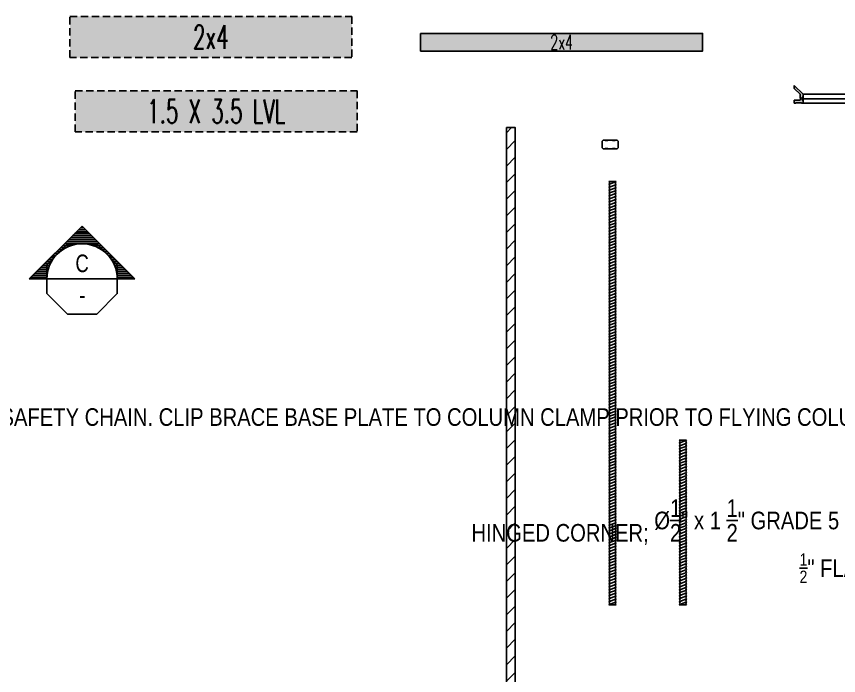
# Model space of a CAD drawing. Header units: inches. Extents: x 2832 to 8547, y -592 to 860.
# Drawn here: x 3655.6 to 3725.6, y 109.9 to 166 of the extents above; entities that cross this region are included whole.
import ezdxf
from ezdxf import colors
from ezdxf.entities.mleader import LeaderData, LeaderLine
from ezdxf.enums import TextEntityAlignment as Align
from ezdxf.math import Vec2, Vec3

# ---------------------------------------------------------------- set-up
doc = ezdxf.new("R2010")
doc.units = ezdxf.units.IN
doc.header["$LTSCALE"] = 5
doc.header["$MEASUREMENT"] = 0
doc.set_wipeout_variables(frame=1)
doc.linetypes.add('HIDDEN', pattern=[0.375, 0.25, -0.125])
for name, color, linetype in [('FORM', 5, 'Continuous'), ('NOTES', 5, 'Continuous'), ('PLYA', 4, 'Continuous')]:
    doc.layers.add(name, color=color, linetype=linetype)
doc.layers.add('SHADE', color=23, linetype='Continuous', transparency=0.5)
doc.styles.add('Arial Narrow', font='ARIALN.TTF', dxfattribs={"height": 1.5})
doc.styles.add('S', font='arial.ttf', dxfattribs={"height": 2})
doc.styles.add('S Variable', font='simplex.shx', dxfattribs={"width": 0.625})

# ---------------------------------------------------------------- blocks, each defined once
blk = doc.blocks.new('*U831')
at = {"layer": 'SHADE'}
h = blk.add_hatch(color=256, dxfattribs=at)
h.dxf.hatch_style = 1
h.paths.add_polyline_path([(0, 0), (24, 0), (24, -3.5), (0, -3.5)])
at = {"color": 0, "linetype": 'HIDDEN', "ltscale": 0.5}
blk.add_lwpolyline([(0, 0), (24, 0), (24, -3.5), (0, -3.5)], close=True, dxfattribs=at)
at = {"color": 0, "insert": (12, -1.75), "char_height": 2, "width": 16.29268, "attachment_point": 5, "style": 'S Variable'}
blk.add_mtext('2x4', dxfattribs=at)
blk = doc.blocks.new('*U830')
at = {"layer": 'SHADE'}
h = blk.add_hatch(color=256, dxfattribs=at)
h.dxf.hatch_style = 1
h.paths.add_polyline_path([(0, 0), (24, 0), (24, -1.5), (0, -1.5)])
at = {"color": 0, "ltscale": 0.5}
blk.add_lwpolyline([(0, 0), (24, 0), (24, -1.5), (0, -1.5)], close=True, dxfattribs=at)
at = {"color": 0, "insert": (12, -0.75), "char_height": 1.25, "width": 16.29268, "attachment_point": 5, "style": 'S Variable'}
blk.add_mtext('2x4', dxfattribs=at)
blk = doc.blocks.new('*U788')
at = {"layer": 'PLYA', "transparency": 33554687}
h = blk.add_hatch(dxfattribs=at)
h.set_pattern_fill('ANSI31', color=50, scale=8)
h.paths.add_polyline_path([(0, 48), (0, 0), (0.75, 0), (0.75, 48)])
at = {"layer": 'PLYA'}
blk.add_lwpolyline([(0, 48), (0, 0), (0.75, 0), (0.75, 48)], close=True, dxfattribs=at)
blk = doc.blocks.new('VBA_COIL_ROD')
at = {"color": 0}
for p, q in [((-0.312, 36), (0.312, 36)), ((-0.312, 35.75), (0.312, 36)), ((-0.312, 35.5), (0.312, 35.75)), ((-0.312, 35.25), (0.312, 35.5)), ((-0.312, 35), (0.312, 35.25)), ((-0.312, 34.75), (0.312, 35)), ((-0.312, 34.5), (0.312, 34.75)), ((-0.312, 34.25), (0.312, 34.5)), ((-0.312, 34), (0.312, 34.25)), ((-0.312, 33.75), (0.312, 34)), ((-0.312, 33.5), (0.312, 33.75)), ((-0.312, 33.25), (0.312, 33.5)), ((-0.312, 33), (0.312, 33.25)), ((-0.312, 32.75), (0.312, 33)), ((-0.312, 32.5), (0.312, 32.75)), ((-0.312, 32.25), (0.312, 32.5)), ((-0.312, 32), (0.312, 32.25)), ((-0.312, 31.75), (0.312, 32)), ((-0.312, 31.5), (0.312, 31.75)), ((-0.312, 31.25), (0.312, 31.5)), ((-0.312, 31), (0.312, 31.25)), ((-0.312, 30.75), (0.312, 31)), ((-0.312, 30.5), (0.312, 30.75)), ((-0.312, 30.25), (0.312, 30.5)), ((-0.312, 30), (0.312, 30.25)), ((-0.312, 29.75), (0.312, 30)), ((-0.312, 29.5), (0.312, 29.75)), ((-0.312, 29.25), (0.312, 29.5)), ((-0.312, 29), (0.312, 29.25)), ((-0.312, 28.75), (0.312, 29)), ((-0.312, 28.5), (0.312, 28.75)), ((-0.312, 28.25), (0.312, 28.5)), ((-0.312, 28), (0.312, 28.25)), ((-0.312, 27.75), (0.312, 28)), ((-0.312, 27.5), (0.312, 27.75)), ((-0.312, 27.25), (0.312, 27.5)), ((-0.312, 27), (0.312, 27.25)), ((-0.312, 26.75), (0.312, 27)), ((-0.312, 26.5), (0.312, 26.75)), ((-0.312, 26.25), (0.312, 26.5)), ((-0.312, 26), (0.312, 26.25)), ((-0.312, 25.75), (0.312, 26)), ((-0.312, 25.5), (0.312, 25.75)), ((-0.312, 25.25), (0.312, 25.5)), ((-0.312, 25), (0.312, 25.25)), ((-0.312, 24.75), (0.312, 25)), ((-0.312, 24.5), (0.312, 24.75)), ((-0.312, 24.25), (0.312, 24.5)), ((-0.312, 24), (0.312, 24.25)), ((-0.312, 23.75), (0.312, 24)), ((-0.312, 23.5), (0.312, 23.75)), ((-0.312, 23.25), (0.312, 23.5)), ((-0.312, 23), (0.312, 23.25)), ((-0.312, 22.75), (0.312, 23)), ((-0.312, 22.5), (0.312, 22.75)), ((-0.312, 22.25), (0.312, 22.5)), ((-0.312, 22), (0.312, 22.25)), ((-0.312, 21.75), (0.312, 22)), ((-0.312, 21.5), (0.312, 21.75)), ((-0.312, 21.25), (0.312, 21.5)), ((-0.312, 21), (0.312, 21.25)), ((-0.312, 20.75), (0.312, 21)), ((-0.312, 20.5), (0.312, 20.75)), ((-0.312, 20.25), (0.312, 20.5)), ((-0.312, 20), (0.312, 20.25)), ((-0.312, 19.75), (0.312, 20)), ((-0.312, 19.5), (0.312, 19.75)), ((-0.312, 19.25), (0.312, 19.5)), ((-0.312, 19), (0.312, 19.25)), ((-0.312, 18.75), (0.312, 19)), ((-0.312, 18.5), (0.312, 18.75)), ((-0.312, 18.25), (0.312, 18.5)), ((-0.312, 18), (0.312, 18.25)), ((-0.312, 17.75), (0.312, 18)), ((-0.312, 17.5), (0.312, 17.75)), ((-0.312, 17.25), (0.312, 17.5)), ((-0.312, 17), (0.312, 17.25)), ((-0.312, 16.75), (0.312, 17)), ((-0.312, 16.5), (0.312, 16.75)), ((-0.312, 16.25), (0.312, 16.5)), ((-0.312, 16), (0.312, 16.25)), ((-0.312, 15.75), (0.312, 16)), ((-0.312, 15.5), (0.312, 15.75)), ((-0.312, 15.25), (0.312, 15.5)), ((-0.312, 15), (0.312, 15.25)), ((-0.312, 14.75), (0.312, 15)), ((-0.312, 14.5), (0.312, 14.75)), ((-0.312, 14.25), (0.312, 14.5)), ((-0.312, 14), (0.312, 14.25)), ((-0.312, 13.75), (0.312, 14)), ((-0.312, 13.5), (0.312, 13.75)), ((-0.312, 13.25), (0.312, 13.5)), ((-0.312, 13), (0.312, 13.25)), ((-0.312, 12.75), (0.312, 13)), ((-0.312, 12.5), (0.312, 12.75)), ((-0.312, 12.25), (0.312, 12.5)), ((-0.312, 12), (0.312, 12.25)), ((-0.312, 11.75), (0.312, 12)), ((-0.312, 11.5), (0.312, 11.75)), ((-0.312, 11.25), (0.312, 11.5)), ((-0.312, 11), (0.312, 11.25)), ((-0.312, 10.75), (0.312, 11)), ((-0.312, 10.5), (0.312, 10.75)), ((-0.312, 10.25), (0.312, 10.5)), ((-0.312, 10), (0.312, 10.25)), ((-0.312, 9.75), (0.312, 10)), ((-0.312, 9.5), (0.312, 9.75)), ((-0.312, 9.25), (0.312, 9.5)), ((-0.312, 9), (0.312, 9.25)), ((-0.312, 8.75), (0.312, 9)), ((-0.312, 8.5), (0.312, 8.75)), ((-0.312, 8.25), (0.312, 8.5)), ((-0.312, 8), (0.312, 8.25)), ((-0.312, 7.75), (0.312, 8)), ((-0.312, 7.5), (0.312, 7.75)), ((-0.312, 7.25), (0.312, 7.5)), ((-0.312, 7), (0.312, 7.25)), ((-0.312, 6.75), (0.312, 7)), ((-0.312, 6.5), (0.312, 6.75)), ((-0.312, 6.25), (0.312, 6.5)), ((-0.312, 6), (0.312, 6.25)), ((-0.312, 5.75), (0.312, 6)), ((-0.312, 5.5), (0.312, 5.75)), ((-0.312, 5.25), (0.312, 5.5)), ((-0.312, 5), (0.312, 5.25)), ((-0.312, 4.75), (0.312, 5)), ((-0.312, 4.5), (0.312, 4.75)), ((-0.312, 4.25), (0.312, 4.5)), ((-0.312, 4), (0.312, 4.25)), ((-0.312, 3.75), (0.312, 4)), ((-0.312, 3.5), (0.312, 3.75)), ((-0.312, 3.25), (0.312, 3.5)), ((-0.312, 3), (0.312, 3.25)), ((-0.312, 2.75), (0.312, 3)), ((-0.312, 2.5), (0.312, 2.75)), ((-0.312, 2.25), (0.312, 2.5)), ((-0.312, 2), (0.312, 2.25)), ((-0.312, 1.75), (0.312, 2)), ((-0.312, 1.5), (0.312, 1.75)), ((-0.312, 1.25), (0.312, 1.5)), ((-0.312, 1), (0.312, 1.25)), ((-0.312, 0.75), (0.312, 1)), ((-0.312, 0.5), (0.312, 0.75)), ((-0.312, 0.25), (0.312, 0.5)), ((-0.312, 0), (0.312, 0.25)), ((-0.312, 0), (0.312, 0))]:
    blk.add_line(p, q, dxfattribs=at)
for centre, start, end in [((-0.402, 35.875), 305.57983, 54.42017), ((-0.402, 35.625), 305.57983, 54.42017), ((0.402, 35.875), 125.57983, 234.42017), ((0.402, 35.625), 125.57983, 234.42017), ((-0.402, 35.375), 305.57983, 54.42017), ((-0.402, 35.125), 305.57983, 54.42017), ((-0.402, 34.875), 305.57983, 54.42017), ((0.402, 35.375), 125.57983, 234.42017), ((0.402, 35.125), 125.57983, 234.42017), ((0.402, 34.875), 125.57983, 234.42017), ((-0.402, 34.625), 305.57983, 54.42017), ((-0.402, 34.375), 305.57983, 54.42017), ((0.402, 34.625), 125.57983, 234.42017), ((0.402, 34.375), 125.57983, 234.42017), ((-0.402, 34.125), 305.57983, 54.42017), ((-0.402, 33.875), 305.57983, 54.42017), ((-0.402, 33.625), 305.57983, 54.42017), ((0.402, 34.125), 125.57983, 234.42017), ((0.402, 33.875), 125.57983, 234.42017), ((0.402, 33.625), 125.57983, 234.42017), ((-0.402, 33.375), 305.57983, 54.42017), ((-0.402, 33.125), 305.57983, 54.42017), ((-0.402, 32.875), 305.57983, 54.42017), ((0.402, 33.375), 125.57983, 234.42017), ((0.402, 33.125), 125.57983, 234.42017), ((0.402, 32.875), 125.57983, 234.42017), ((-0.402, 32.625), 305.57983, 54.42017), ((-0.402, 32.375), 305.57983, 54.42017), ((-0.402, 32.125), 305.57983, 54.42017), ((0.402, 32.625), 125.57983, 234.42017), ((0.402, 32.375), 125.57983, 234.42017), ((0.402, 32.125), 125.57983, 234.42017), ((-0.402, 31.875), 305.57983, 54.42017), ((-0.402, 31.625), 305.57983, 54.42017), ((-0.402, 31.375), 305.57983, 54.42017), ((0.402, 31.875), 125.57983, 234.42017), ((0.402, 31.625), 125.57983, 234.42017), ((0.402, 31.375), 125.57983, 234.42017), ((-0.402, 31.125), 305.57983, 54.42017), ((-0.402, 30.875), 305.57983, 54.42017), ((0.402, 31.125), 125.57983, 234.42017), ((0.402, 30.875), 125.57983, 234.42017), ((-0.402, 30.625), 305.57983, 54.42017), ((-0.402, 30.375), 305.57983, 54.42017), ((-0.402, 30.125), 305.57983, 54.42017), ((0.402, 30.625), 125.57983, 234.42017), ((0.402, 30.375), 125.57983, 234.42017), ((0.402, 30.125), 125.57983, 234.42017), ((-0.402, 29.875), 305.57983, 54.42017), ((-0.402, 29.625), 305.57983, 54.42017), ((-0.402, 29.375), 305.57983, 54.42017), ((0.402, 29.875), 125.57983, 234.42017), ((0.402, 29.625), 125.57983, 234.42017), ((0.402, 29.375), 125.57983, 234.42017), ((-0.402, 29.125), 305.57983, 54.42017), ((-0.402, 28.875), 305.57983, 54.42017), ((-0.402, 28.625), 305.57983, 54.42017), ((0.402, 29.125), 125.57983, 234.42017), ((0.402, 28.875), 125.57983, 234.42017), ((0.402, 28.625), 125.57983, 234.42017), ((-0.402, 28.375), 305.57983, 54.42017), ((-0.402, 28.125), 305.57983, 54.42017), ((-0.402, 27.875), 305.57983, 54.42017), ((0.402, 28.375), 125.57983, 234.42017), ((0.402, 28.125), 125.57983, 234.42017), ((0.402, 27.875), 125.57983, 234.42017), ((-0.402, 27.625), 305.57983, 54.42017), ((-0.402, 27.375), 305.57983, 54.42017), ((0.402, 27.625), 125.57983, 234.42017), ((0.402, 27.375), 125.57983, 234.42017), ((-0.402, 27.125), 305.57983, 54.42017), ((-0.402, 26.875), 305.57983, 54.42017), ((-0.402, 26.625), 305.57983, 54.42017), ((0.402, 27.125), 125.57983, 234.42017), ((0.402, 26.875), 125.57983, 234.42017), ((0.402, 26.625), 125.57983, 234.42017), ((-0.402, 26.375), 305.57983, 54.42017), ((-0.402, 26.125), 305.57983, 54.42017), ((-0.402, 25.875), 305.57983, 54.42017), ((0.402, 26.375), 125.57983, 234.42017), ((0.402, 26.125), 125.57983, 234.42017), ((0.402, 25.875), 125.57983, 234.42017), ((-0.402, 25.625), 305.57983, 54.42017), ((-0.402, 25.375), 305.57983, 54.42017), ((-0.402, 25.125), 305.57983, 54.42017), ((0.402, 25.625), 125.57983, 234.42017), ((0.402, 25.375), 125.57983, 234.42017), ((0.402, 25.125), 125.57983, 234.42017), ((-0.402, 24.875), 305.57983, 54.42017), ((-0.402, 24.625), 305.57983, 54.42017), ((-0.402, 24.375), 305.57983, 54.42017), ((0.402, 24.875), 125.57983, 234.42017), ((0.402, 24.625), 125.57983, 234.42017), ((0.402, 24.375), 125.57983, 234.42017), ((-0.402, 24.125), 305.57983, 54.42017), ((-0.402, 23.875), 305.57983, 54.42017), ((0.402, 24.125), 125.57983, 234.42017), ((0.402, 23.875), 125.57983, 234.42017), ((-0.402, 23.625), 305.57983, 54.42017), ((-0.402, 23.375), 305.57983, 54.42017), ((-0.402, 23.125), 305.57983, 54.42017), ((0.402, 23.625), 125.57983, 234.42017), ((0.402, 23.375), 125.57983, 234.42017), ((0.402, 23.125), 125.57983, 234.42017), ((-0.402, 22.875), 305.57983, 54.42017), ((-0.402, 22.625), 305.57983, 54.42017), ((-0.402, 22.375), 305.57983, 54.42017), ((0.402, 22.875), 125.57983, 234.42017), ((0.402, 22.625), 125.57983, 234.42017), ((0.402, 22.375), 125.57983, 234.42017), ((-0.402, 22.125), 305.57983, 54.42017), ((-0.402, 21.875), 305.57983, 54.42017), ((-0.402, 21.625), 305.57983, 54.42017), ((0.402, 22.125), 125.57983, 234.42017), ((0.402, 21.875), 125.57983, 234.42017), ((0.402, 21.625), 125.57983, 234.42017), ((-0.402, 21.375), 305.57983, 54.42017), ((-0.402, 21.125), 305.57983, 54.42017), ((-0.402, 20.875), 305.57983, 54.42017), ((0.402, 21.375), 125.57983, 234.42017), ((0.402, 21.125), 125.57983, 234.42017), ((0.402, 20.875), 125.57983, 234.42017), ((-0.402, 20.625), 305.57983, 54.42017), ((-0.402, 20.375), 305.57983, 54.42017), ((0.402, 20.625), 125.57983, 234.42017), ((0.402, 20.375), 125.57983, 234.42017), ((-0.402, 20.125), 305.57983, 54.42017), ((-0.402, 19.875), 305.57983, 54.42017), ((-0.402, 19.625), 305.57983, 54.42017), ((0.402, 20.125), 125.57983, 234.42017), ((0.402, 19.875), 125.57983, 234.42017), ((0.402, 19.625), 125.57983, 234.42017), ((-0.402, 19.375), 305.57983, 54.42017), ((-0.402, 19.125), 305.57983, 54.42017), ((-0.402, 18.875), 305.57983, 54.42017), ((0.402, 19.375), 125.57983, 234.42017), ((0.402, 19.125), 125.57983, 234.42017), ((0.402, 18.875), 125.57983, 234.42017), ((-0.402, 18.625), 305.57983, 54.42017), ((-0.402, 18.375), 305.57983, 54.42017), ((-0.402, 18.125), 305.57983, 54.42017), ((0.402, 18.625), 125.57983, 234.42017), ((0.402, 18.375), 125.57983, 234.42017), ((0.402, 18.125), 125.57983, 234.42017), ((-0.402, 17.875), 305.57983, 54.42017), ((-0.402, 17.625), 305.57983, 54.42017), ((-0.402, 17.375), 305.57983, 54.42017), ((0.402, 17.875), 125.57983, 234.42017), ((0.402, 17.625), 125.57983, 234.42017), ((0.402, 17.375), 125.57983, 234.42017), ((-0.402, 17.125), 305.57983, 54.42017), ((-0.402, 16.875), 305.57983, 54.42017), ((0.402, 17.125), 125.57983, 234.42017), ((0.402, 16.875), 125.57983, 234.42017), ((-0.402, 16.625), 305.57983, 54.42017), ((-0.402, 16.375), 305.57983, 54.42017), ((-0.402, 16.125), 305.57983, 54.42017), ((0.402, 16.625), 125.57983, 234.42017), ((0.402, 16.375), 125.57983, 234.42017), ((0.402, 16.125), 125.57983, 234.42017), ((-0.402, 15.875), 305.57983, 54.42017), ((-0.402, 15.625), 305.57983, 54.42017), ((-0.402, 15.375), 305.57983, 54.42017), ((0.402, 15.875), 125.57983, 234.42017), ((0.402, 15.625), 125.57983, 234.42017), ((0.402, 15.375), 125.57983, 234.42017), ((-0.402, 15.125), 305.57983, 54.42017), ((-0.402, 14.875), 305.57983, 54.42017), ((-0.402, 14.625), 305.57983, 54.42017), ((0.402, 15.125), 125.57983, 234.42017), ((0.402, 14.875), 125.57983, 234.42017), ((0.402, 14.625), 125.57983, 234.42017), ((-0.402, 14.375), 305.57983, 54.42017), ((-0.402, 14.125), 305.57983, 54.42017), ((-0.402, 13.875), 305.57983, 54.42017), ((0.402, 14.375), 125.57983, 234.42017), ((0.402, 14.125), 125.57983, 234.42017), ((0.402, 13.875), 125.57983, 234.42017), ((-0.402, 13.625), 305.57983, 54.42017), ((-0.402, 13.375), 305.57983, 54.42017), ((0.402, 13.625), 125.57983, 234.42017), ((0.402, 13.375), 125.57983, 234.42017), ((-0.402, 13.125), 305.57983, 54.42017), ((-0.402, 12.875), 305.57983, 54.42017), ((-0.402, 12.625), 305.57983, 54.42017), ((0.402, 13.125), 125.57983, 234.42017), ((0.402, 12.875), 125.57983, 234.42017), ((0.402, 12.625), 125.57983, 234.42017), ((-0.402, 12.375), 305.57983, 54.42017), ((-0.402, 12.125), 305.57983, 54.42017), ((-0.402, 11.875), 305.57983, 54.42017), ((0.402, 12.375), 125.57983, 234.42017), ((0.402, 12.125), 125.57983, 234.42017), ((0.402, 11.875), 125.57983, 234.42017), ((-0.402, 11.625), 305.57983, 54.42017), ((-0.402, 11.375), 305.57983, 54.42017), ((-0.402, 11.125), 305.57983, 54.42017), ((0.402, 11.625), 125.57983, 234.42017), ((0.402, 11.375), 125.57983, 234.42017), ((0.402, 11.125), 125.57983, 234.42017), ((-0.402, 10.875), 305.57983, 54.42017), ((-0.402, 10.625), 305.57983, 54.42017), ((-0.402, 10.375), 305.57983, 54.42017), ((0.402, 10.875), 125.57983, 234.42017), ((0.402, 10.625), 125.57983, 234.42017), ((0.402, 10.375), 125.57983, 234.42017), ((-0.402, 10.125), 305.57983, 54.42017), ((-0.402, 9.875), 305.57983, 54.42017), ((0.402, 10.125), 125.57983, 234.42017), ((0.402, 9.875), 125.57983, 234.42017), ((-0.402, 9.625), 305.57983, 54.42017), ((-0.402, 9.375), 305.57983, 54.42017), ((-0.402, 9.125), 305.57983, 54.42017), ((0.402, 9.625), 125.57983, 234.42017), ((0.402, 9.375), 125.57983, 234.42017), ((0.402, 9.125), 125.57983, 234.42017), ((-0.402, 8.875), 305.57983, 54.42017), ((-0.402, 8.625), 305.57983, 54.42017), ((-0.402, 8.375), 305.57983, 54.42017), ((0.402, 8.875), 125.57983, 234.42017), ((0.402, 8.625), 125.57983, 234.42017), ((0.402, 8.375), 125.57983, 234.42017), ((-0.402, 8.125), 305.57983, 54.42017), ((-0.402, 7.875), 305.57983, 54.42017), ((-0.402, 7.625), 305.57983, 54.42017), ((0.402, 8.125), 125.57983, 234.42017), ((0.402, 7.875), 125.57983, 234.42017), ((0.402, 7.625), 125.57983, 234.42017), ((-0.402, 7.375), 305.57983, 54.42017), ((-0.402, 7.125), 305.57983, 54.42017), ((-0.402, 6.875), 305.57983, 54.42017), ((0.402, 7.375), 125.57983, 234.42017), ((0.402, 7.125), 125.57983, 234.42017), ((0.402, 6.875), 125.57983, 234.42017), ((-0.402, 6.625), 305.57983, 54.42017), ((-0.402, 6.375), 305.57983, 54.42017), ((0.402, 6.625), 125.57983, 234.42017), ((0.402, 6.375), 125.57983, 234.42017), ((-0.402, 6.125), 305.57983, 54.42017), ((-0.402, 5.875), 305.57983, 54.42017), ((-0.402, 5.625), 305.57983, 54.42017), ((0.402, 6.125), 125.57983, 234.42017), ((0.402, 5.875), 125.57983, 234.42017), ((0.402, 5.625), 125.57983, 234.42017), ((-0.402, 5.375), 305.57983, 54.42017), ((-0.402, 5.125), 305.57983, 54.42017), ((-0.402, 4.875), 305.57983, 54.42017), ((0.402, 5.375), 125.57983, 234.42017), ((0.402, 5.125), 125.57983, 234.42017), ((0.402, 4.875), 125.57983, 234.42017), ((-0.402, 4.625), 305.57983, 54.42017), ((-0.402, 4.375), 305.57983, 54.42017), ((-0.402, 4.125), 305.57983, 54.42017), ((0.402, 4.625), 125.57983, 234.42017), ((0.402, 4.375), 125.57983, 234.42017), ((0.402, 4.125), 125.57983, 234.42017), ((-0.402, 3.875), 305.57983, 54.42017), ((-0.402, 3.625), 305.57983, 54.42017), ((-0.402, 3.375), 305.57983, 54.42017), ((0.402, 3.875), 125.57983, 234.42017), ((0.402, 3.625), 125.57983, 234.42017), ((0.402, 3.375), 125.57983, 234.42017), ((-0.402, 3.125), 305.57983, 54.42017), ((-0.402, 2.875), 305.57983, 54.42017), ((0.402, 3.125), 125.57983, 234.42017), ((0.402, 2.875), 125.57983, 234.42017), ((-0.402, 2.625), 305.57983, 54.42017), ((-0.402, 2.375), 305.57983, 54.42017), ((-0.402, 2.125), 305.57983, 54.42017), ((0.402, 2.625), 125.57983, 234.42017), ((0.402, 2.375), 125.57983, 234.42017), ((0.402, 2.125), 125.57983, 234.42017), ((-0.402, 1.875), 305.57983, 54.42017), ((-0.402, 1.625), 305.57983, 54.42017), ((-0.402, 1.375), 305.57983, 54.42017), ((0.402, 1.875), 125.57983, 234.42017), ((0.402, 1.625), 125.57983, 234.42017), ((0.402, 1.375), 125.57983, 234.42017), ((-0.402, 1.125), 305.57983, 54.42017), ((-0.402, 0.875), 305.57983, 54.42017), ((-0.402, 0.625), 305.57983, 54.42017), ((0.402, 1.125), 125.57983, 234.42017), ((0.402, 0.875), 125.57983, 234.42017), ((0.402, 0.625), 125.57983, 234.42017), ((-0.402, 0.375), 305.57983, 54.42017), ((-0.402, 0.125), 305.57983, 54.42017), ((0.402, 0.375), 125.57983, 234.42017), ((0.402, 0.125), 125.57983, 234.42017)]:
    blk.add_arc(centre, 0.154, start, end, dxfattribs=at)
blk = doc.blocks.new('VBA_ELEV_C')
at = {"layer": 'NOTES'}
for p, q in [((-4.492, 0), (-0.001, 4.491)), ((0.131, 4.359), (-0.133, 4.359)), ((-0.001, 4.491), (4.49, 0)), ((0.969, 3.521), (-0.971, 3.521)), ((0.802, 3.689), (-0.803, 3.689)), ((0.634, 3.856), (-0.636, 3.856)), ((0.466, 4.024), (-0.468, 4.024)), ((0.299, 4.192), (-0.3, 4.192)), ((0.299, 4.192), (-0.3, 4.192)), ((-0.917, 2.85), (-1.642, 2.85)), ((1.472, 3.018), (-1.474, 3.018)), ((1.305, 3.186), (-1.306, 3.186)), ((1.137, 3.353), (-1.139, 3.353)), ((1.64, 2.85), (0.916, 2.85)), ((-2.053, 2.18), (-2.312, 2.18)), ((-1.859, 2.347), (-2.144, 2.347)), ((-1.625, 2.515), (-1.977, 2.515)), ((-1.33, 2.683), (-1.809, 2.683)), ((1.808, 2.683), (1.329, 2.683)), ((1.975, 2.515), (1.624, 2.515)), ((2.143, 2.347), (1.858, 2.347)), ((2.311, 2.18), (2.052, 2.18)), ((-2.587, 1.509), (-2.983, 1.509)), ((-2.481, 1.677), (-2.815, 1.677)), ((-2.359, 1.844), (-2.647, 1.844)), ((-2.218, 2.012), (-2.48, 2.012)), ((2.478, 2.012), (2.216, 2.012)), ((2.646, 1.844), (2.358, 1.844)), ((2.814, 1.677), (2.48, 1.677)), ((2.981, 1.509), (2.585, 1.509)), ((-2.875, 0.838), (-3.653, 0.838)), ((-2.821, 1.006), (-3.486, 1.006)), ((-2.755, 1.174), (-3.318, 1.174)), ((-2.678, 1.341), (-3.15, 1.341)), ((3.149, 1.341), (2.676, 1.341)), ((3.317, 1.174), (2.754, 1.174)), ((3.484, 1.006), (2.819, 1.006)), ((3.652, 0.838), (2.873, 0.838)), ((-2.995, 0), (-4.492, 0)), ((-2.99, 0.168), (-4.324, 0.168)), ((-2.976, 0.335), (-4.156, 0.335)), ((-2.952, 0.503), (-3.989, 0.503)), ((-2.919, 0.671), (-3.821, 0.671)), ((3.82, 0.671), (2.917, 0.671)), ((3.987, 0.503), (2.951, 0.503)), ((4.155, 0.335), (2.974, 0.335)), ((4.323, 0.168), (2.988, 0.168)), ((4.49, 0), (2.993, 0))]:
    blk.add_line(p, q, dxfattribs=at)
blk.add_arc((-0.003, 0), 2.996, 0, 180, dxfattribs=at)
at = {"layer": 'PLYA'}
blk.add_line((-3.02, 0), (3.02, 0), dxfattribs=at)
blk.add_lwpolyline([(2.996, 1.241), (1.241, 2.996), (-1.241, 2.996), (-2.996, 1.241), (-2.996, -1.241), (-1.241, -2.996), (1.241, -2.996), (2.996, -1.241)], close=True, dxfattribs=at)
at = {"layer": 'PLYA', "style": 'S', "width": 0.75}
for s, p in [('C', (0, 1.331)), ('-', (0.018, -1.374))]:
    blk.add_text(s, height=1.497, dxfattribs=at).set_placement(p, align=Align.MIDDLE)
blk = doc.blocks.new('*U832')
at = {"layer": 'SHADE'}
h = blk.add_hatch(color=256, dxfattribs=at)
h.dxf.hatch_style = 1
h.paths.add_polyline_path([(0, 0), (24, 0), (24, -3.5), (0, -3.5)])
at = {"color": 0, "linetype": 'HIDDEN', "ltscale": 0.5}
blk.add_lwpolyline([(0, 0), (24, 0), (24, -3.5), (0, -3.5)], close=True, dxfattribs=at)
at = {"color": 0, "insert": (12, -1.75), "char_height": 2, "width": 22.33461, "attachment_point": 5, "style": 'S Variable'}
blk.add_mtext('1.5 X 3.5 LVL', dxfattribs=at)
blk = doc.blocks.new('VBA_NUT_5-8')
at = {"color": 0}
for p, q in [((-0.688, 0.654), (-0.688, 0.096)), ((0.688, 0.096), (0.688, 0.654))]:
    blk.add_line(p, q, dxfattribs=at)
at = {"color": 0, "ltscale": 0.2}
blk.add_wipeout([(-0.313, 0.75), (-0.313, 0), (0.312, 0), (0.312, 0.75)], dxfattribs=at)
at = {"color": 0}
for p, q in [((-0.591, 0.75), (-0.688, 0.654)), ((0.591, 0.75), (-0.591, 0.75)), ((0.591, 0.75), (0.688, 0.654)), ((-0.688, 0.096), (-0.591, 0)), ((-0.591, 0), (0.591, 0)), ((0.688, 0.096), (0.591, 0))]:
    blk.add_line(p, q, dxfattribs=at)
for centre, start, end in [((-0.313, 1.382), 249.57029, 290.42971), ((0.312, 1.383), 249.57029, 290.42971), ((-0.313, -0.635), 69.57029, 110.42971), ((0.312, -0.633), 69.57029, 110.42971)]:
    blk.add_arc(centre, 0.676, start, end, dxfattribs=at)
blk = doc.blocks.new('*U803')
at = {"layer": 'FORM'}
h = blk.add_hatch(color=256, dxfattribs=at)
h.dxf.hatch_style = 1
h.paths.add_polyline_path([(-0.25, 0.75), (-0.75, 1.25), (-0.75, 1.5), (0, 0.75), (0, 0.5), (-0.062, 0.5), (-0.062, 0.25), (0, 0.25), (0, 0), (-0.125, 0), (-0.125, 0.031), (-0.625, 0.031), (-0.625, 0), (-0.75, 0), (-0.75, 0.25), (-0.25, 0.25), (-0.25, 0.313), (-0.188, 0.375), (-0.25, 0.438)])
for p, q in [((-0.75, 1.5), (0, 0.75)), ((-0.75, 1.5), (-0.75, 1.25)), ((-0.75, 1.25), (-0.25, 0.75)), ((-0.25, 0.438), (-0.25, 0.75)), ((0, 0.5), (0, 0.75)), ((-0.75, 0), (-0.75, 0.25)), ((-0.75, 0.25), (-0.25, 0.25)), ((-0.625, 0), (-0.75, 0)), ((-0.125, 0.031), (-0.625, 0.031)), ((-0.625, 0.031), (-0.625, 0)), ((-0.188, 0.375), (-0.25, 0.438)), ((-0.188, 0.375), (-0.25, 0.313)), ((-0.25, 0.25), (-0.25, 0.313)), ((-0.125, 0.031), (-0.125, 0)), ((0, 0), (-0.125, 0)), ((-0.062, 0.25), (-0.062, 0.5)), ((-0.062, 0.5), (0, 0.5)), ((-0.062, 0.25), (0, 0.25)), ((0, 0), (0, 0.25))]:
    blk.add_line(p, q, dxfattribs=at)
at = {"layer": 'PLYA', "linetype": 'ByBlock'}
for p, q in [((0, 0.75), (12, 0.75)), ((0, 0.375), (12, 0.375)), ((0, 0), (12, 0))]:
    blk.add_line(p, q, dxfattribs=at)
at = {"layer": 'PLYA'}
for p, q in [((0, 0.75), (0, 0)), ((12, 0.75), (12, 0))]:
    blk.add_line(p, q, dxfattribs=at)
blk = doc.blocks.new('VBA_COIL_ROD_14')
at = {"color": 0}
for p, q in [((-0.312, 13.75), (0.312, 14)), ((-0.312, 14), (0.312, 14)), ((-0.312, 13.5), (0.312, 13.75)), ((-0.312, 13.25), (0.312, 13.5)), ((-0.312, 13), (0.312, 13.25)), ((-0.312, 12.75), (0.312, 13)), ((-0.312, 12.5), (0.312, 12.75)), ((-0.312, 12.25), (0.312, 12.5)), ((-0.312, 12), (0.312, 12.25)), ((-0.312, 11.75), (0.312, 12)), ((-0.312, 11.5), (0.312, 11.75)), ((-0.312, 11.25), (0.312, 11.5)), ((-0.312, 11), (0.312, 11.25)), ((-0.312, 10.75), (0.312, 11)), ((-0.312, 10.5), (0.312, 10.75)), ((-0.312, 10.25), (0.312, 10.5)), ((-0.312, 10), (0.312, 10.25)), ((-0.312, 9.75), (0.312, 10)), ((-0.312, 9.5), (0.312, 9.75)), ((-0.312, 9.25), (0.312, 9.5)), ((-0.312, 9), (0.312, 9.25)), ((-0.312, 8.75), (0.312, 9)), ((-0.312, 8.5), (0.312, 8.75)), ((-0.312, 8.25), (0.312, 8.5)), ((-0.312, 8), (0.312, 8.25)), ((-0.312, 7.75), (0.312, 8)), ((-0.312, 7.5), (0.312, 7.75)), ((-0.312, 7.25), (0.312, 7.5)), ((-0.312, 7), (0.312, 7.25)), ((-0.312, 6.75), (0.312, 7)), ((-0.312, 6.5), (0.312, 6.75)), ((-0.312, 6.25), (0.312, 6.5)), ((-0.312, 6), (0.312, 6.25)), ((-0.312, 5.75), (0.312, 6)), ((-0.312, 5.5), (0.312, 5.75)), ((-0.312, 5.25), (0.312, 5.5)), ((-0.312, 5), (0.312, 5.25)), ((-0.312, 4.75), (0.312, 5)), ((-0.312, 4.5), (0.312, 4.75)), ((-0.312, 4.25), (0.312, 4.5)), ((-0.312, 4), (0.312, 4.25)), ((-0.312, 3.75), (0.312, 4)), ((-0.312, 3.5), (0.312, 3.75)), ((-0.312, 3.25), (0.312, 3.5)), ((-0.312, 3), (0.312, 3.25)), ((-0.312, 2.75), (0.312, 3)), ((-0.312, 2.5), (0.312, 2.75)), ((-0.312, 2.25), (0.312, 2.5)), ((-0.312, 2), (0.312, 2.25)), ((-0.312, 1.75), (0.312, 2)), ((-0.312, 1.5), (0.312, 1.75)), ((-0.312, 1.25), (0.312, 1.5)), ((-0.312, 1), (0.312, 1.25)), ((-0.312, 0.75), (0.312, 1)), ((-0.312, 0.5), (0.312, 0.75)), ((-0.312, 0.25), (0.312, 0.5)), ((-0.312, 0), (0.312, 0.25)), ((-0.312, 0), (0.312, 0))]:
    blk.add_line(p, q, dxfattribs=at)
for centre, start, end in [((-0.402, 13.875), 305.57983, 54.42017), ((0.402, 13.875), 125.57983, 234.42017), ((-0.402, 13.625), 305.57983, 54.42017), ((-0.402, 13.375), 305.57983, 54.42017), ((0.402, 13.625), 125.57983, 234.42017), ((0.402, 13.375), 125.57983, 234.42017), ((-0.402, 13.125), 305.57983, 54.42017), ((-0.402, 12.875), 305.57983, 54.42017), ((-0.402, 12.625), 305.57983, 54.42017), ((0.402, 13.125), 125.57983, 234.42017), ((0.402, 12.875), 125.57983, 234.42017), ((0.402, 12.625), 125.57983, 234.42017), ((-0.402, 12.375), 305.57983, 54.42017), ((-0.402, 12.125), 305.57983, 54.42017), ((-0.402, 11.875), 305.57983, 54.42017), ((0.402, 12.375), 125.57983, 234.42017), ((0.402, 12.125), 125.57983, 234.42017), ((0.402, 11.875), 125.57983, 234.42017), ((-0.402, 11.625), 305.57983, 54.42017), ((-0.402, 11.375), 305.57983, 54.42017), ((-0.402, 11.125), 305.57983, 54.42017), ((0.402, 11.625), 125.57983, 234.42017), ((0.402, 11.375), 125.57983, 234.42017), ((0.402, 11.125), 125.57983, 234.42017), ((-0.402, 10.875), 305.57983, 54.42017), ((-0.402, 10.625), 305.57983, 54.42017), ((-0.402, 10.375), 305.57983, 54.42017), ((0.402, 10.875), 125.57983, 234.42017), ((0.402, 10.625), 125.57983, 234.42017), ((0.402, 10.375), 125.57983, 234.42017), ((-0.402, 10.125), 305.57983, 54.42017), ((-0.402, 9.875), 305.57983, 54.42017), ((0.402, 10.125), 125.57983, 234.42017), ((0.402, 9.875), 125.57983, 234.42017), ((-0.402, 9.625), 305.57983, 54.42017), ((-0.402, 9.375), 305.57983, 54.42017), ((-0.402, 9.125), 305.57983, 54.42017), ((0.402, 9.625), 125.57983, 234.42017), ((0.402, 9.375), 125.57983, 234.42017), ((0.402, 9.125), 125.57983, 234.42017), ((-0.402, 8.875), 305.57983, 54.42017), ((-0.402, 8.625), 305.57983, 54.42017), ((-0.402, 8.375), 305.57983, 54.42017), ((0.402, 8.875), 125.57983, 234.42017), ((0.402, 8.625), 125.57983, 234.42017), ((0.402, 8.375), 125.57983, 234.42017), ((-0.402, 8.125), 305.57983, 54.42017), ((-0.402, 7.875), 305.57983, 54.42017), ((-0.402, 7.625), 305.57983, 54.42017), ((0.402, 8.125), 125.57983, 234.42017), ((0.402, 7.875), 125.57983, 234.42017), ((0.402, 7.625), 125.57983, 234.42017), ((-0.402, 7.375), 305.57983, 54.42017), ((-0.402, 7.125), 305.57983, 54.42017), ((-0.402, 6.875), 305.57983, 54.42017), ((0.402, 7.375), 125.57983, 234.42017), ((0.402, 7.125), 125.57983, 234.42017), ((0.402, 6.875), 125.57983, 234.42017), ((-0.402, 6.625), 305.57983, 54.42017), ((-0.402, 6.375), 305.57983, 54.42017), ((0.402, 6.625), 125.57983, 234.42017), ((0.402, 6.375), 125.57983, 234.42017), ((-0.402, 6.125), 305.57983, 54.42017), ((-0.402, 5.875), 305.57983, 54.42017), ((-0.402, 5.625), 305.57983, 54.42017), ((0.402, 6.125), 125.57983, 234.42017), ((0.402, 5.875), 125.57983, 234.42017), ((0.402, 5.625), 125.57983, 234.42017), ((-0.402, 5.375), 305.57983, 54.42017), ((-0.402, 5.125), 305.57983, 54.42017), ((-0.402, 4.875), 305.57983, 54.42017), ((0.402, 5.375), 125.57983, 234.42017), ((0.402, 5.125), 125.57983, 234.42017), ((0.402, 4.875), 125.57983, 234.42017), ((-0.402, 4.625), 305.57983, 54.42017), ((-0.402, 4.375), 305.57983, 54.42017), ((-0.402, 4.125), 305.57983, 54.42017), ((0.402, 4.625), 125.57983, 234.42017), ((0.402, 4.375), 125.57983, 234.42017), ((0.402, 4.125), 125.57983, 234.42017), ((-0.402, 3.875), 305.57983, 54.42017), ((-0.402, 3.625), 305.57983, 54.42017), ((-0.402, 3.375), 305.57983, 54.42017), ((0.402, 3.875), 125.57983, 234.42017), ((0.402, 3.625), 125.57983, 234.42017), ((0.402, 3.375), 125.57983, 234.42017), ((-0.402, 3.125), 305.57983, 54.42017), ((-0.402, 2.875), 305.57983, 54.42017), ((0.402, 3.125), 125.57983, 234.42017), ((0.402, 2.875), 125.57983, 234.42017), ((-0.402, 2.625), 305.57983, 54.42017), ((-0.402, 2.375), 305.57983, 54.42017), ((-0.402, 2.125), 305.57983, 54.42017), ((0.402, 2.625), 125.57983, 234.42017), ((0.402, 2.375), 125.57983, 234.42017), ((0.402, 2.125), 125.57983, 234.42017), ((-0.402, 1.875), 305.57983, 54.42017), ((-0.402, 1.625), 305.57983, 54.42017), ((-0.402, 1.375), 305.57983, 54.42017), ((0.402, 1.875), 125.57983, 234.42017), ((0.402, 1.625), 125.57983, 234.42017), ((0.402, 1.375), 125.57983, 234.42017), ((-0.402, 1.125), 305.57983, 54.42017), ((-0.402, 0.875), 305.57983, 54.42017), ((-0.402, 0.625), 305.57983, 54.42017), ((0.402, 1.125), 125.57983, 234.42017), ((0.402, 0.875), 125.57983, 234.42017), ((0.402, 0.625), 125.57983, 234.42017), ((-0.402, 0.375), 305.57983, 54.42017), ((-0.402, 0.125), 305.57983, 54.42017), ((0.402, 0.375), 125.57983, 234.42017), ((0.402, 0.125), 125.57983, 234.42017)]:
    blk.add_arc(centre, 0.154, start, end, dxfattribs=at)
blk = doc.blocks.new('VBA_CHAIN')
at = {"layer": 'NOTES'}
ml = blk.add_multileader_mtext('Standard', dxfattribs=at)
ml.set_content('SAFETY CHAIN. CLIP BRACE BASE PLATE TO COLUMN CLAMP PRIOR TO FLYING COLUMN FORM.', color=5, style='Arial Narrow')
ml.set_leader_properties(color=4)
ml.build(insert=Vec2(0, 0))
ml.multileader.update_dxf_attribs({"text_left_attachment_type": 2, "text_right_attachment_type": 2, "dogleg_length": 0.0625, "arrow_head_size": 1.5, "scale": 12})
ctx = ml.context
ctx.base_point, ctx.scale, ctx.char_height, ctx.arrow_head_size, ctx.landing_gap_size, ctx.plane_origin = Vec3(28.677, 4.159), 12, 1.5, 1.5, 0.75, Vec3(4.533, -6.401)
ctx.left_attachment, ctx.right_attachment = 2, 2
notes = []
notes.append((ctx, [(0, (1, 1, 0), (27.927, 4.159), (1, 0), 0.75, [(0, [(4.898, -2.115)], 0, [])])]))
ctx.mtext.insert, ctx.mtext.width, ctx.mtext.flow_direction = Vec3(29.427, 7.461), 29.50068, 5
for ctx, leaders in notes:
    for number, flags, end, landing, length, lines in leaders:
        leader = LeaderData()
        leader.index, (leader.has_last_leader_line, leader.has_dogleg_vector, leader.attachment_direction) = number, flags
        leader.last_leader_point, leader.dogleg_vector, leader.dogleg_length = Vec3(end), Vec3(landing), length
        for number, points, colour, breaks in lines:
            line = LeaderLine()
            line.index, line.vertices, line.color, line.breaks = number, Vec3.list(points), colors.encode_raw_color(colour), breaks
            leader.lines.append(line)
        ctx.leaders.append(leader)
blk = doc.blocks.new('VBA_PLAN_NOTES2')
at = {"layer": 'NOTES'}
ml = blk.add_multileader_mtext('Standard', dxfattribs=at)
ml.set_content('PINNED ANGLE\\P(TURNED DOWN)', color=5, style='Arial Narrow')
ml.set_leader_properties(color=4)
ml.build(insert=Vec2(0, 0))
ml.multileader.update_dxf_attribs({"text_left_attachment_type": 2, "text_right_attachment_type": 2, "dogleg_length": 0.0625, "arrow_head_size": 1.5, "scale": 12})
ctx = ml.context
ctx.base_point, ctx.scale, ctx.char_height, ctx.arrow_head_size, ctx.landing_gap_size, ctx.plane_origin = Vec3(11.892, 79.526, 0.001), 12, 1.5, 1.5, 0.75, Vec3(6.249, 82.055, 0.001)
ctx.left_attachment, ctx.right_attachment = 2, 2
notes = []
notes.append((ctx, [(0, (1, 1, 0), (11.142, 79.526, 0.001), (1, 0), 0.75, [(0, [(6.249, 82.055, 0.001)], 0, [])])]))
ctx.mtext.insert, ctx.mtext.width, ctx.mtext.flow_direction = Vec3(12.642, 81.773, 0.001), 17.01689, 5
ml = blk.add_multileader_mtext('Standard', dxfattribs=at)
ml.set_content('OPERATOR ANGLE (TURNED UP)', color=5, style='Arial Narrow')
ml.set_leader_properties(color=4)
ml.build(insert=Vec2(0, 0))
ml.multileader.update_dxf_attribs({"text_left_attachment_type": 2, "text_right_attachment_type": 2, "dogleg_length": 0.0625, "arrow_head_size": 1.5, "scale": 12})
ctx = ml.context
ctx.base_point, ctx.scale, ctx.char_height, ctx.arrow_head_size, ctx.landing_gap_size, ctx.plane_origin = Vec3(-2.66, 71.397, 0.063), 12, 1.5, 1.5, 0.75, Vec3(3.675, 54.35, 0.063)
ctx.left_attachment, ctx.right_attachment = 2, 2
notes.append((ctx, [(0, (1, 1, 0), (-3.41, 71.397, 0.063), (1, 0), 0.75, [(0, [(-8.872, 77.244, 0.063)], 0, [])])]))
ctx.mtext.insert, ctx.mtext.width, ctx.mtext.flow_direction = Vec3(-1.91, 73.644, 0.063), 18.5633, 5
for ctx, leaders in notes:
    for number, flags, end, landing, length, lines in leaders:
        leader = LeaderData()
        leader.index, (leader.has_last_leader_line, leader.has_dogleg_vector, leader.attachment_direction) = number, flags
        leader.last_leader_point, leader.dogleg_vector, leader.dogleg_length = Vec3(end), Vec3(landing), length
        for number, points, colour, breaks in lines:
            line = LeaderLine()
            line.index, line.vertices, line.color, line.breaks = number, Vec3.list(points), colors.encode_raw_color(colour), breaks
            leader.lines.append(line)
        ctx.leaders.append(leader)
blk = doc.blocks.new('VBA_PLAN_NOTES5')
at = {"layer": 'NOTES'}
ml = blk.add_multileader_mtext('Standard', dxfattribs=at)
ml.set_content('HINGED CORNER; {\\A1;%%C\\S1/2;" x 1 \\S1/2;" GRADE 5 BOLT w/ WASHER & NYLOK NUT.\\P} {\\A1;\\H0.7x;\\S1/2;\\H1.4286x;" FLAT WASHER BETWEEN CLAMPS.}', color=5, style='Arial Narrow')
ml.set_leader_properties(color=4)
ml.build(insert=Vec2(0, 0))
ml.multileader.update_dxf_attribs({"text_left_attachment_type": 2, "text_right_attachment_type": 2, "dogleg_length": 0.0625, "arrow_head_size": 1.5, "scale": 12})
ctx = ml.context
ctx.base_point, ctx.scale, ctx.char_height, ctx.arrow_head_size, ctx.landing_gap_size, ctx.plane_origin = Vec3(-44.401, 4.777, 0.062), 12, 1.5, 1.5, 0.75, Vec3(-4.719, -0.79, 0.062)
ctx.left_attachment, ctx.right_attachment, ctx.text_align_type = 2, 2, 2
notes = []
notes.append((ctx, [(0, (1, 1, 0), (-10.888, 4.777, 0.062), (-1, 0), 0.75, [(0, [(-3.49, 3.243, 0.062)], 0, [])])]))
ctx.mtext.insert, ctx.mtext.width, ctx.mtext.defined_height, ctx.mtext.alignment, ctx.mtext.flow_direction = Vec3(-12.388, 9.288, 0.062), 35.5277, 7.312, 3, 5
for ctx, leaders in notes:
    for number, flags, end, landing, length, lines in leaders:
        leader = LeaderData()
        leader.index, (leader.has_last_leader_line, leader.has_dogleg_vector, leader.attachment_direction) = number, flags
        leader.last_leader_point, leader.dogleg_vector, leader.dogleg_length = Vec3(end), Vec3(landing), length
        for number, points, colour, breaks in lines:
            line = LeaderLine()
            line.index, line.vertices, line.color, line.breaks = number, Vec3.list(points), colors.encode_raw_color(colour), breaks
            leader.lines.append(line)
        ctx.leaders.append(leader)
blk = doc.blocks.new('VBA_ELEVATION_NOTES_SCREWS_MIRRORED')
at = {"layer": 'NOTES'}
ml = blk.add_multileader_mtext('Standard', dxfattribs=at)
ml.set_content('\\A1;FASTEN PLYWOOD JOINTS & PANEL ENDS WITH #8 x 2" SCREWS @ 2" FROM JOINTS, TYP.', color=5, style='Arial Narrow')
ml.set_leader_properties(color=4)
ml.build(insert=Vec2(0, 0))
ml.multileader.update_dxf_attribs({"text_left_attachment_type": 2, "text_right_attachment_type": 2, "dogleg_length": 0.0625, "arrow_head_size": 1.5, "scale": 12})
ctx = ml.context
ctx.base_point, ctx.scale, ctx.char_height, ctx.arrow_head_size, ctx.landing_gap_size, ctx.plane_origin = Vec3(-44.19, -6.538), 12, 1.5, 1.5, 0.75, Vec3(-15.386, 3.36)
ctx.left_attachment, ctx.right_attachment, ctx.text_align_type = 2, 2, 2
notes = []
notes.append((ctx, [(0, (1, 1, 0), (-13.46, -6.538), (-1, 0), 0.75, [(0, [(0, 0)], 0, [])])]))
ctx.mtext.insert, ctx.mtext.width, ctx.mtext.alignment, ctx.mtext.flow_direction = Vec3(-14.96, -3.027), 28.80305, 3, 5
for ctx, leaders in notes:
    for number, flags, end, landing, length, lines in leaders:
        leader = LeaderData()
        leader.index, (leader.has_last_leader_line, leader.has_dogleg_vector, leader.attachment_direction) = number, flags
        leader.last_leader_point, leader.dogleg_vector, leader.dogleg_length = Vec3(end), Vec3(landing), length
        for number, points, colour, breaks in lines:
            line = LeaderLine()
            line.index, line.vertices, line.color, line.breaks = number, Vec3.list(points), colors.encode_raw_color(colour), breaks
            leader.lines.append(line)
        ctx.leaders.append(leader)

msp = doc.modelspace()

# ---------------------------------------------------------------- block references
at = {"color": 1}
msp.add_blockref('VBA_ELEVATION_NOTES_SCREWS_MIRRORED', (3980.70494, 128.52867), dxfattribs=at)
at = {"layer": 'FORM'}
for name, p in [('*U831', (3660.14237, 165.99511)), ('*U830', (3689.98427, 164.54752)), ('*U832', (3660.59927, 159.67736)), ('*U803', (3722.5335, 158.62379)), ('*U788', (3697.28867, 108.54279)), ('VBA_NUT_5-8', (3706.11981, 154.72643)), ('VBA_COIL_ROD', (3706.31863, 115.94664)), ('VBA_PLAN_NOTES2', (3503.4051, 68.70547)), ('VBA_ELEV_C', (3661.18615, 143.65836)), ('VBA_PLAN_NOTES5', (3765.58785, 115.62498)), ('VBA_CHAIN', (3624.81743, 125.20145)), ('VBA_COIL_ROD_14', (3712.31863, 115.94664))]:
    msp.add_blockref(name, p, dxfattribs=at)

doc.saveas('drawing.dxf')
